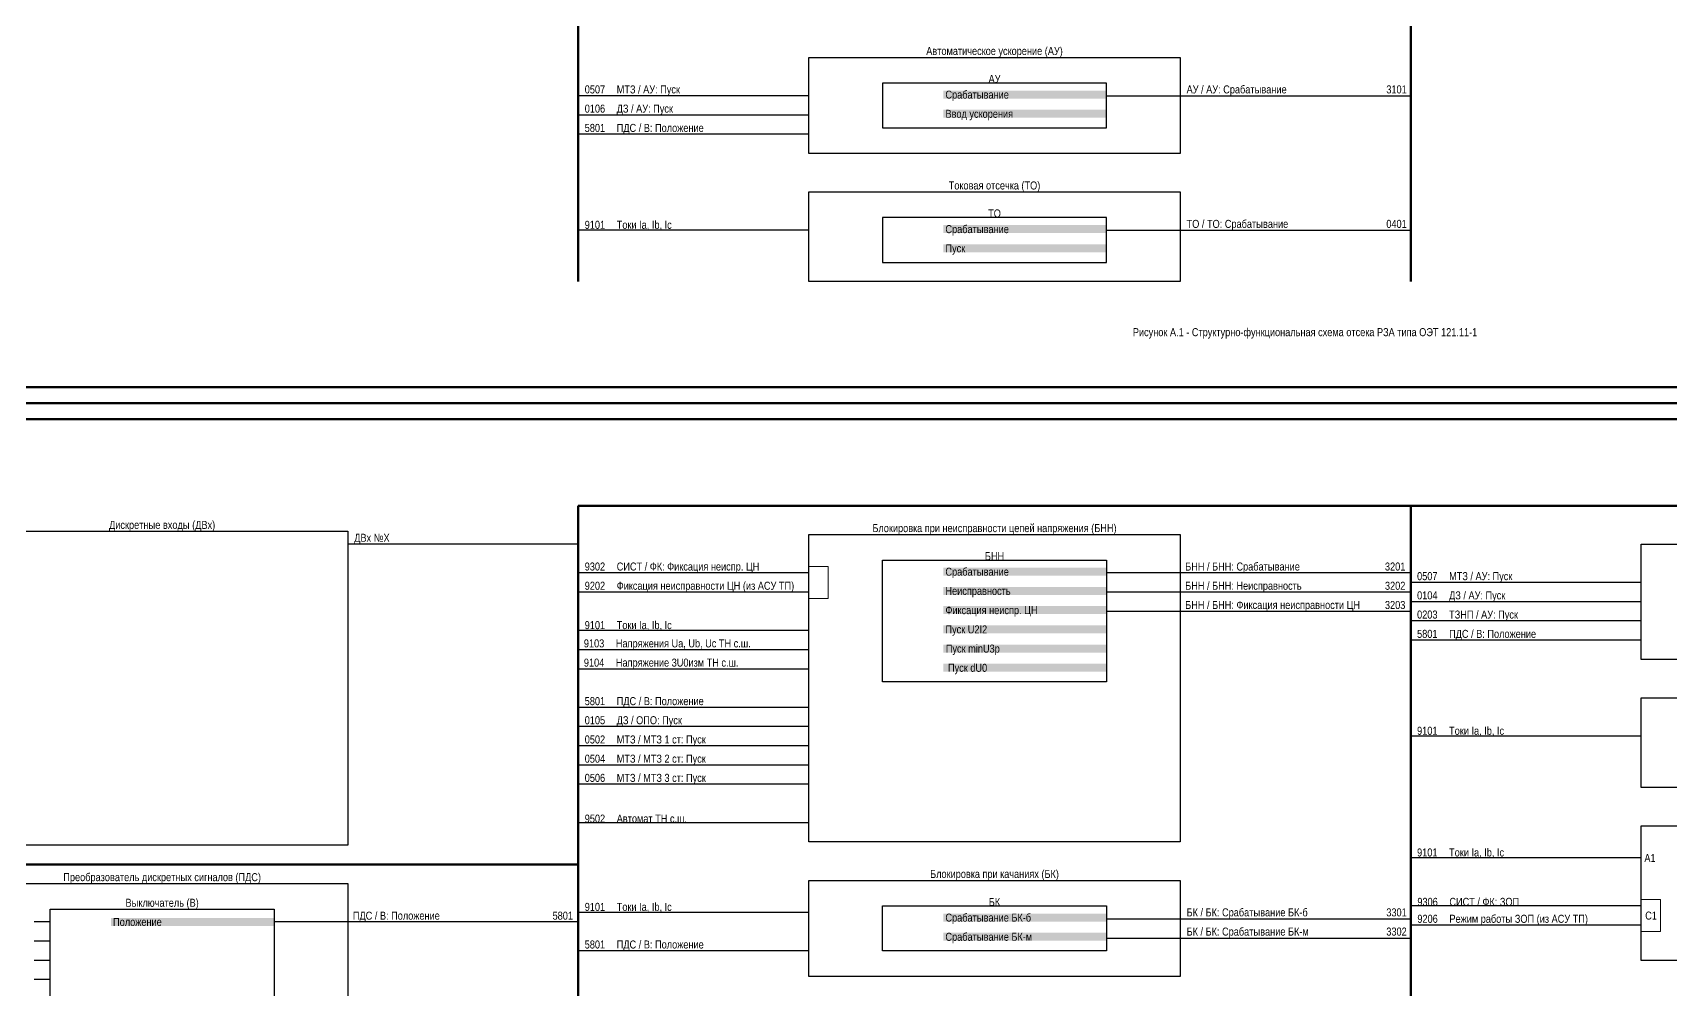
# Model space of a CAD drawing. Header units: millimetres. Extents: x 2179 to 12176, y -20554 to -12004.
# Drawn here: x 3894 to 4405, y -13168 to -12869 of the extents above; entities that cross this region are included whole.
import ezdxf
from ezdxf.enums import TextEntityAlignment as Align

# ---------------------------------------------------------------- set-up
doc = ezdxf.new("R2010")
doc.units = ezdxf.units.MM
for name, color, linetype, lineweight in [('GOOSE', 224, 'Continuous', 30), ('MMS', 190, 'Continuous', 30), ('Внутренняя шина', 4, 'Continuous', 70), ('Вход-Аналоги', 5, 'Continuous', 30), ('Линии связи', 75, 'Continuous', 30), ('Основная', 7, 'Continuous', 30), ('Сигналы внутр.', 13, 'Continuous', 30), ('Тонкая', 7, 'Continuous', 13)]:
    doc.layers.add(name, color=color, linetype=linetype, lineweight=lineweight)
doc.layers.add('Рамка внешняя', color=8, linetype='Continuous', lineweight=40, plot=False)
doc.styles.add('2.5_Gost_RD', font='ARIALN.TTF', dxfattribs={"height": 2.5})
doc.styles.add('Narrow', font='ARIALN.TTF')
doc.styles.add('Табл дан', font='ARIALN.TTF')

# ---------------------------------------------------------------- blocks, each defined once
blk = doc.blocks.new('*U15')
blk.add_lwpolyline([(0, 0), (1189, 0), (1189, 841), (0, 841)], close=True)
at = {"lineweight": 50}
blk.add_lwpolyline([(20, 836), (1184, 836), (1184, 5), (20, 5)], close=True, dxfattribs=at)
at = {"style": '2.5_Gost_RD', "flags": 8}
blk.add_attdef('ФОРМАТ', text='', height=2.5, dxfattribs=at).set_placement((1134, 4), align=Align.TOP_LEFT)

msp = doc.modelspace()

# ---------------------------------------------------------------- linework, layer by layer
at = {"layer": 'Внутренняя шина'}
for points in [[(4064, -12947), (4064, -12176)], [(4324, -12947), (4324, -12176)], [(4064, -13017), (4778, -13017)], [(4064, -13749), (4064, -13017)], [(4324, -13749), (4324, -13017)], [(3804, -13129), (4064, -13129)]]:
    msp.add_lwpolyline(points, dxfattribs=at)
at = {"layer": 'Линии связи'}
for points in [[(4136, -12889), (4064, -12889)], [(4229, -12889), (4324, -12889)], [(4136, -12895), (4064, -12895)], [(4136, -12901), (4064, -12901)], [(4229, -12931), (4324, -12931)], [(4136, -13038), (4064, -13038)], [(4324, -13038), (4229, -13038)], [(4396, -13041), (4324, -13041)], [(4136, -13044), (4064, -13044)], [(4324, -13044), (4229, -13044)], [(4396, -13047), (4324, -13047)], [(4324, -13050), (4229, -13050)], [(4396, -13053), (4324, -13053)], [(4136, -13062), (4064, -13062)], [(4396, -13059), (4324, -13059)], [(4136, -13068), (4064, -13068)], [(4136, -13144), (4064, -13144)], [(4396, -13142), (4324.09, -13142)], [(4064, -13147), (3969, -13147)], [(4229, -13146), (4324, -13146)], [(4396, -13148), (4324.09, -13148)], [(4229, -13152), (4324, -13152)], [(4136, -13156), (4064, -13156)]]:
    msp.add_lwpolyline(points, dxfattribs=at)
at = {"layer": 'Линии связи', "ltscale": 0.5}
for points in [[(4136, -12931), (4064, -12931)], [(4064, -13029), (3992, -13029)], [(4136, -13056), (4064, -13056)], [(4136, -13080), (4064, -13080)], [(4136, -13086), (4064, -13086)], [(4396, -13089), (4324, -13089)], [(4136, -13092), (4064, -13092)], [(4136, -13098), (4064, -13098)], [(4136, -13104), (4064, -13104)], [(4136, -13116), (4064, -13116)], [(4396, -13127), (4324, -13127)]]:
    msp.add_lwpolyline(points, dxfattribs=at)
at = {"layer": 'Основная'}
for points in [[(4136, -12877), (4252, -12877), (4252, -12907), (4136, -12907)], [(4229, -12885), (4159, -12885), (4159, -12899), (4229, -12899)], [(4136, -12919), (4252, -12919), (4252, -12947), (4136, -12947)], [(4229, -12927), (4159, -12927), (4159, -12941), (4229, -12941)], [(3876, -13025), (3992, -13025), (3992, -13123), (3876, -13123)], [(4136, -13026), (4252, -13026), (4252, -13122), (4136, -13122)], [(4396, -13029), (4512, -13029), (4512, -13065), (4396, -13065)], [(4159, -13034), (4229, -13034), (4229, -13072), (4159, -13072)], [(4396, -13077), (4512, -13077), (4512, -13105), (4396, -13105)], [(4396, -13117), (4512, -13117), (4512, -13159), (4396, -13159)], [(3876, -13135), (3992, -13135), (3992, -13389), (3876, -13389)], [(4136, -13134), (4252, -13134), (4252, -13164), (4136, -13164)], [(3899, -13143), (3969, -13143), (3969, -13207), (3899, -13207)], [(4159, -13142), (4229, -13142), (4229, -13156), (4159, -13156)]]:
    msp.add_lwpolyline(points, close=True, dxfattribs=at)
for points in [[(3899, -13147), (3894, -13147)], [(3899, -13153), (3894, -13153)], [(3899, -13159), (3894, -13159)], [(3899, -13165), (3894, -13165)]]:
    msp.add_lwpolyline(points, dxfattribs=at)
at = {"layer": 'Тонкая'}
for points in [[(4136, -13036), (4142, -13036), (4142, -13046), (4136, -13046)], [(4396, -13140), (4402, -13140), (4402, -13150), (4396, -13150)]]:
    msp.add_lwpolyline(points, close=True, dxfattribs=at)

# ---------------------------------------------------------------- block references
at = {"layer": 'Рамка внешняя'}
for p in [(3683, -12985), (3683, -13826)]:
    msp.add_blockref('*U15', p, dxfattribs=at)

# ---------------------------------------------------------------- texts
at = {"layer": 'GOOSE', "insert": (4066, -13116), "char_height": 2.5, "width": 58, "attachment_point": 7, "style": 'Narrow'}
msp.add_mtext('9502^IАвтомат ТН с.ш.', dxfattribs=at)
at = {"layer": 'MMS', "char_height": 2.5, "attachment_point": 7, "style": 'Narrow'}
for s, insert, width in [('\\pt10;9302^IСИСТ / ФК: Фиксация неиспр. ЦН', (4066, -13038), 58), ('9202^IФиксация неисправности ЦН (из АСУ ТП)', (4066, -13044), 70), ('9306^IСИСТ / ФК: ЗОП', (4326.09, -13142), 48), ('9206^IРежим работы ЗОП (из АСУ ТП)', (4326.09, -13148), 69.9053)]:
    msp.add_mtext(s, dxfattribs=dict(at, insert=insert, width=width))
at = {"layer": 'Вход-Аналоги', "char_height": 2.5, "attachment_point": 7, "style": 'Narrow'}
for s, insert, width in [('9101^IТоки Ia, Ib, Ic', (4066, -12931), 48), ('9101^IТоки Ia, Ib, Ic', (4066, -13056), 48), ('9103^IНапряжения Ua, Ub, Uc ТН с.ш.', (4065.73, -13062), 53.2651), ('9104^IНапряжение 3U0изм ТН с.ш.', (4065.73, -13068), 53.2651), ('9101^IТоки Ia, Ib, Ic', (4326, -13089), 48), ('9101^IТоки Ia, Ib, Ic', (4326, -13127), 48), ('9101^IТоки Ia, Ib, Ic', (4066, -13144), 48)]:
    msp.add_mtext(s, dxfattribs=dict(at, insert=insert, width=width))
at = {"layer": 'Основная', "style": 'Табл дан'}
for s, p in [('A1', (4397, -13127)), ('C1', (4397.25, -13145))]:
    msp.add_text(s, height=2.5, dxfattribs=at).set_placement(p, align=Align.MIDDLE_LEFT)
at = {"layer": 'Основная', "char_height": 2.5, "attachment_point": 8, "style": 'Narrow'}
for s, insert, width in [('Автоматическое ускорение (АУ)', (4194, -12877), 116), ('\\A1;АУ', (4194, -12885), 70), ('Токовая отсечка (ТО)', (4194, -12919), 116), ('\\A1;ТО', (4194, -12927), 70), ('\\pt55;Рисунок А.1 - Структурно-функциональная схема отсека РЗА типа ОЭТ 121.11-1', (4291, -12964.81), 974), ('Дискретные входы (ДВх)', (3934, -13025), 116), ('Блокировка при неисправности цепей напряжения (БНН)', (4194, -13026), 116), ('\\A1;БНН', (4194, -13034), 70), ('Преобразователь дискретных сигналов (ПДС)', (3934, -13135), 116), ('Блокировка при качаниях (БК)', (4194, -13134), 116), ('Выключатель (В)', (3934, -13143), 70), ('БК', (4194, -13142), 70)]:
    msp.add_mtext(s, dxfattribs=dict(at, insert=insert, width=width))
at = {"layer": 'Основная', "char_height": 2.5, "width": 51, "attachment_point": 4, "style": 'Narrow', "bg_fill": 1, "box_fill_scale": 1, "bg_fill_color": 9, "bg_fill_transparency": 0}
for s, insert in [('\\pl0.67568;Срабатывание', (4178, -12889)), ('\\pl0.67568;Ввод ускорения', (4178, -12895)), ('\\pl0.67568;Срабатывание', (4178, -12931)), ('\\pl0.67568;Пуск', (4178, -12937)), ('\\pl0.67568;Срабатывание', (4178, -13037.99)), ('\\pl0.67568;Неисправность', (4178, -13043.99)), ('\\pl0.67568;Фиксация неиспр. ЦН', (4178, -13049.99)), ('\\pl0.67568;Пуск U2I2', (4178, -13056)), (' Пуск {\\A1;minU3p}', (4178, -13062)), ('\\pl0.67568; Пуск {\\A1;dU0}', (4178, -13068)), ('\\pl0.67568;Срабатывание БК-б', (4178, -13146)), ('\\pl0.67568;Положение', (3918, -13147)), ('\\pl0.67568;Срабатывание БК-м', (4178, -13152))]:
    msp.add_mtext(s, dxfattribs=dict(at, insert=insert))
at = {"layer": 'Сигналы внутр.', "char_height": 2.5, "attachment_point": 7}
for s, insert, width, style in [('0507^IМТЗ / АУ: Пуск', (4066, -12889), 48, 'Narrow'), ('АУ / АУ: Срабатывание^I^I^I   3101^I', (4254, -12889), 70, 'Табл дан'), ('0106^IДЗ / АУ{\\A1;: }Пуск', (4066, -12895), 48, 'Narrow'), ('5801^IПДС / В: Положение', (4066, -12901), 48, 'Narrow'), ('ТО / ТО: Срабатывание^I^I^I   0401^I', (4254, -12931), 70, 'Табл дан'), ('ДВх №X', (3994, -13029), 58, 'Narrow'), ('БНН / БНН: Срабатывание^I^I^I   3201^I', (4253.57, -13038), 70.43, 'Табл дан'), ('0507^IМТЗ / АУ: Пуск', (4326, -13041), 48, 'Narrow'), ('БНН / БНН: Неисправность^I^I   ^I   3202^I', (4253.57, -13044), 70.43, 'Табл дан'), ('БНН / БНН: Фиксация неисправности ЦН^I   3203^I', (4253.57, -13050), 70.43, 'Табл дан'), ('0104^IДЗ / АУ{\\A1;: }Пуск', (4326, -13047), 48, 'Narrow'), ('0203^IТЗНП / АУ{\\A1;: }Пуск', (4326, -13053), 48, 'Narrow'), ('5801^IПДС / В: Положение', (4326, -13059), 48, 'Narrow'), ('5801^IПДС / В: Положение', (4066, -13080), 58, 'Narrow'), ('0105^IДЗ / ОПО: Пуск', (4066, -13086), 58, 'Narrow'), ('0502^IМТЗ / {\\A1;МТЗ 1 ст: Пуск}', (4066, -13092), 58, 'Narrow'), ('0504^IМТЗ / {\\A1;МТЗ 2 ст: Пуск}', (4066, -13098), 58, 'Narrow'), ('0506^IМТЗ / {\\A1;МТЗ 3 ст: Пуск}', (4066, -13104), 58, 'Narrow'), ('ПДС / В: Положение^I^I^I^I   5801', (3993.57, -13147), 70.43, 'Табл дан'), ('БК / БК: Срабатывание БК-б^I^I^I   3301^I', (4254, -13146), 70, 'Табл дан'), ('БК / БК: Срабатывание БК-м^I^I^I   3302^I', (4254, -13152), 70, 'Табл дан'), ('5801^IПДС / В: Положение', (4066, -13156), 48, 'Narrow')]:
    msp.add_mtext(s, dxfattribs=dict(at, insert=insert, width=width, style=style))

doc.saveas('drawing.dxf')
